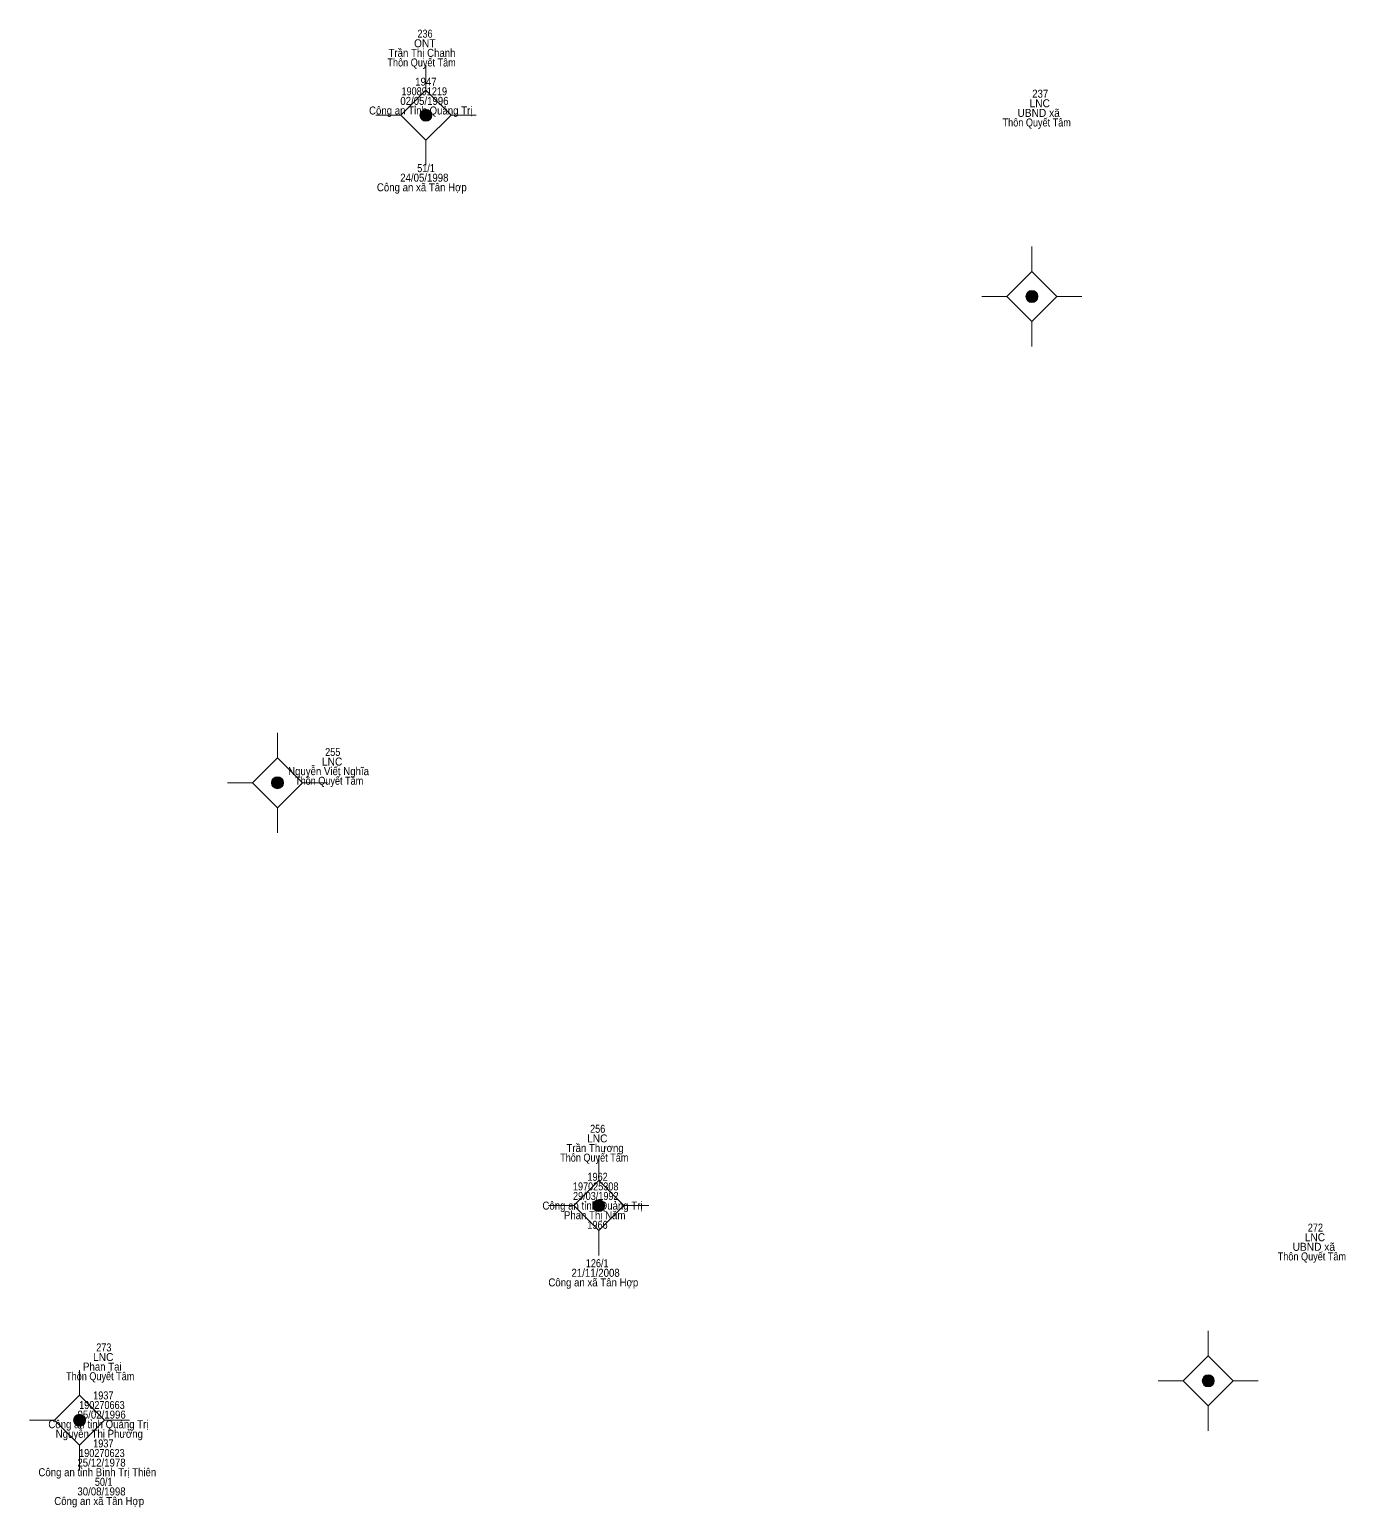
# Model space of a CAD drawing. Header units: metres. Extents: x 550999 to 552168, y 1840994 to 1841978.
# Drawn here: x 551004.9 to 551070.7, y 1841178.7 to 1841252.6 of the extents above; entities that cross this region are included whole.
import ezdxf
from ezdxf.enums import TextEntityAlignment as Align

# ---------------------------------------------------------------- set-up
doc = ezdxf.new("R2010")
doc.units = ezdxf.units.M
doc.header["$LTSCALE"] = 0.16
doc.layers.add('11', color=7, linetype='Continuous', lineweight=13)
doc.layers.add('15', color=7, linetype='Continuous')

msp = doc.modelspace()

# ---------------------------------------------------------------- hatches: boundary and pattern name
at = {"layer": '11'}
for points in [[(551025.0295, 1841248.33, 1), (551024.4295, 1841248.33, 1)], [(551055.3095, 1841239.27, 1), (551054.7095, 1841239.27, 1)], [(551017.6095, 1841214.96, 1), (551017.0095, 1841214.96, 1)], [(551033.6595, 1841193.82, 1), (551033.0595, 1841193.82, 1)], [(551064.1195, 1841185.06, 1), (551063.5195, 1841185.06, 1)], [(551007.7195, 1841183.09, 1), (551007.1195, 1841183.09, 1)]]:
    msp.add_hatch(color=256, dxfattribs=at).paths.add_polyline_path(points)

# ---------------------------------------------------------------- linework, layer by layer
for p, q in [((551024.73, 1841250.83), (551024.73, 1841249.58)), ((551023.48, 1841248.33), (551022.23, 1841248.33)), ((551027.23, 1841248.33), (551025.98, 1841248.33)), ((551024.73, 1841247.08), (551024.73, 1841245.83)), ((551055.01, 1841241.77), (551055.01, 1841240.52)), ((551053.76, 1841239.27), (551052.51, 1841239.27)), ((551057.51, 1841239.27), (551056.26, 1841239.27)), ((551055.01, 1841238.02), (551055.01, 1841236.77)), ((551017.31, 1841217.46), (551017.31, 1841216.21)), ((551016.06, 1841214.96), (551014.81, 1841214.96)), ((551019.81, 1841214.96), (551018.56, 1841214.96)), ((551017.31, 1841213.71), (551017.31, 1841212.46)), ((551033.36, 1841196.32), (551033.36, 1841195.07)), ((551032.11, 1841193.82), (551030.86, 1841193.82)), ((551035.86, 1841193.82), (551034.61, 1841193.82)), ((551033.36, 1841192.57), (551033.36, 1841191.32)), ((551063.82, 1841187.56), (551063.82, 1841186.31)), ((551007.42, 1841185.59), (551007.42, 1841184.34)), ((551062.57, 1841185.06), (551061.32, 1841185.06)), ((551066.32, 1841185.06), (551065.07, 1841185.06)), ((551063.82, 1841183.81), (551063.82, 1841182.56)), ((551006.17, 1841183.09), (551004.92, 1841183.09)), ((551009.92, 1841183.09), (551008.67, 1841183.09)), ((551007.42, 1841181.84), (551007.42, 1841180.59))]:
    msp.add_line(p, q, dxfattribs=at)
for points in [[(551024.73, 1841249.58), (551023.48, 1841248.33), (551024.73, 1841247.08), (551025.98, 1841248.33)], [(551055.01, 1841240.52), (551053.76, 1841239.27), (551055.01, 1841238.02), (551056.26, 1841239.27)], [(551017.31, 1841216.21), (551016.06, 1841214.96), (551017.31, 1841213.71), (551018.56, 1841214.96)], [(551033.36, 1841195.07), (551032.11, 1841193.82), (551033.36, 1841192.57), (551034.61, 1841193.82)], [(551063.82, 1841186.31), (551062.57, 1841185.06), (551063.82, 1841183.81), (551065.07, 1841185.06)], [(551007.42, 1841184.34), (551006.17, 1841183.09), (551007.42, 1841181.84), (551008.67, 1841183.09)]]:
    msp.add_lwpolyline(points, close=True, dxfattribs=at)
for centre in [(551024.7295, 1841248.33), (551055.0095, 1841239.27), (551017.3095, 1841214.96), (551033.3595, 1841193.82), (551063.8195, 1841185.06), (551007.4195, 1841183.09)]:
    msp.add_circle(centre, 0.3, dxfattribs=at)

# ---------------------------------------------------------------- texts
at = {"layer": '15'}
for s, width, p in [('236', 0.85, (551024.68, 1841252.21)), ('Trần Thị Chanh', 0.9, (551024.53, 1841251.25)), ('ONT', 0.95, (551024.67, 1841251.73)), ('Thôn Quyết Tâm', 0.85, (551024.51, 1841250.77)), (' 1947', 0.9, (551024.66, 1841249.81)), (' 02/05/1996', 0.9, (551024.585, 1841248.85)), (' 190891219', 0.85, (551024.58, 1841249.33)), ('237', 0.9, (551055.425, 1841249.21)), (' Công an Tỉnh Quảng Trị', 0.9, (551024.4, 1841248.37)), ('UBND xã', 0.95, (551055.345, 1841248.25)), ('LNC', 0.95, (551055.4, 1841248.73)), ('Thôn Quyết Tâm', 0.85, (551055.25, 1841247.77)), (' 51/1', 0.85, (551024.67, 1841245.49)), (' Công an xã Tân Hợp', 0.9, (551024.455, 1841244.53)), (' 24/05/1998', 0.9, (551024.58, 1841245.01)), ('LNC', 0.95, (551020.04, 1841215.82)), ('255', 0.85, (551020.07, 1841216.3)), ('Nguyễn Viết Nghĩa', 0.9, (551019.86, 1841215.34)), ('Thôn Quyết Tâm', 0.85, (551019.89, 1841214.86)), ('256', 0.85, (551033.31, 1841197.46)), ('Trần Thương', 0.9, (551033.18, 1841196.5)), ('LNC', 0.95, (551033.29, 1841196.98)), ('Thôn Quyết Tâm', 0.85, (551033.14, 1841196.02)), ('1962', 0.85, (551033.305, 1841195.06)), ('197025308', 0.85, (551033.21, 1841194.58)), ('Công an tỉnh Quảng Trị', 0.9, (551033.05, 1841193.62)), ('29/03/1992', 0.85, (551033.215, 1841194.1)), ('Phan Thị Năm', 0.9, (551033.16, 1841193.14)), ('1966', 0.85, (551033.3, 1841192.66)), ('LNC', 0.95, (551069.15, 1841192.04)), ('272', 0.85, (551069.175, 1841192.52)), ('UBND xã', 0.95, (551069.095, 1841191.56)), ('126/1', 0.85, (551033.285, 1841190.74)), ('Thôn Quyết Tâm', 0.85, (551069, 1841191.08)), ('Công an xã Tân Hợp', 0.9, (551033.09, 1841189.78)), ('21/11/2008', 0.9, (551033.205, 1841190.26)), ('273', 0.85, (551008.63, 1841186.53)), ('Phan Tại', 0.9, (551008.555, 1841185.57)), ('LNC', 0.95, (551008.6, 1841186.05)), ('Thôn Quyết Tâm', 0.85, (551008.45, 1841185.09)), ('1937', 0.85, (551008.605, 1841184.13)), ('05/02/1996', 0.9, (551008.52, 1841183.17)), ('190270663', 0.85, (551008.535, 1841183.65)), ('Công an tỉnh Quảng Trị', 0.9, (551008.36, 1841182.69)), ('Nguyễn Thị Phưởng', 0.9, (551008.405, 1841182.21)), ('1937', 0.85, (551008.605, 1841181.73)), ('190270623', 0.85, (551008.535, 1841181.25)), ('Công an tỉnh Bình Trị Thiên', 0.9, (551008.305, 1841180.29)), ('25/12/1978', 0.9, (551008.515, 1841180.77)), ('50/1', 0.85, (551008.625, 1841179.81)), ('Công an xã Tân Hợp', 0.9, (551008.4, 1841178.85)), ('30/08/1998', 0.9, (551008.515, 1841179.33))]:
    msp.add_text(s, height=0.4, dxfattribs=dict(at, width=width)).set_placement(p, align=Align.CENTER)

doc.saveas('drawing.dxf')
